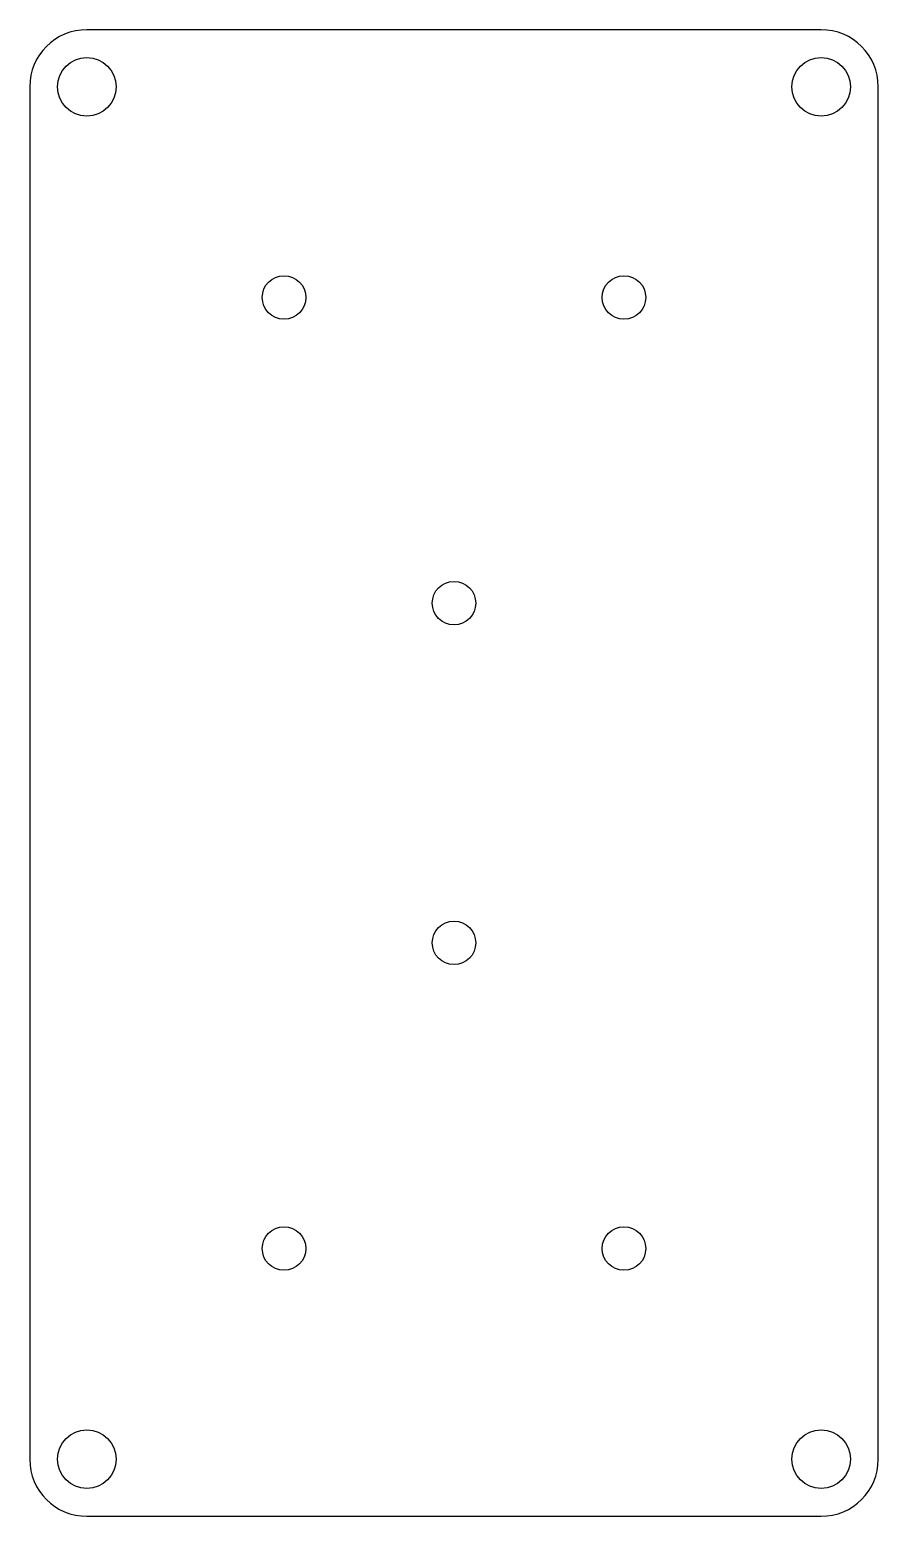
# Model space of a CAD drawing. Header units: millimetres. Extents: x -1 to 61, y -108 to 1.
import ezdxf

# ---------------------------------------------------------------- set-up
doc = ezdxf.new("R2010")
doc.units = ezdxf.units.MM

msp = doc.modelspace()

# ---------------------------------------------------------------- linework, layer by layer
at = {"color": 7, "linetype": 'Continuous', "lineweight": 25}
for p, q in [((57, 1.2), (3, 1.2)), ((-1.2, -3), (-1.2, -104)), ((61.2, -104), (61.2, -3)), ((3, -108.2), (57, -108.2))]:
    msp.add_line(p, q, dxfattribs=at)
for centre, radius in [((3, -3), 2.15), ((57, -3), 2.15), ((17.5, -18.5), 1.6), ((42.5, -18.5), 1.6), ((30, -41), 1.6), ((30, -66), 1.6), ((17.5, -88.5), 1.6), ((42.5, -88.5), 1.6), ((3, -104), 2.15), ((57, -104), 2.15)]:
    msp.add_circle(centre, radius, dxfattribs=at)
for centre, start, end in [((3, -3), 90, 180), ((57, -3), 0, 90), ((3, -104), 180, 270), ((57, -104), 270, 0)]:
    msp.add_arc(centre, 4.2, start, end, dxfattribs=at)

doc.saveas('drawing.dxf')
